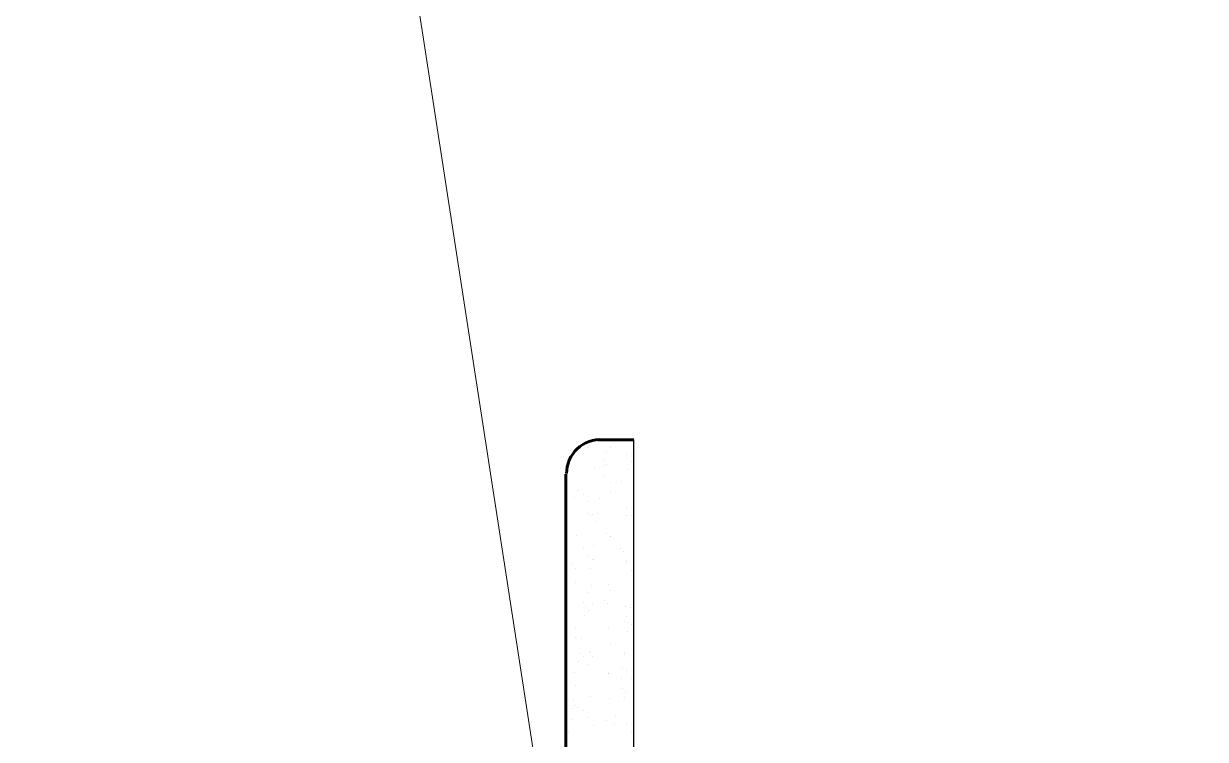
# Model space of a CAD drawing. Header units: millimetres. Extents: x -3689 to 3021565, y -698052 to -604547.
# Drawn here: x 2668530.7 to 2668617.2, y -675128.7 to -675076.4 of the extents above; entities that cross this region are included whole.
import ezdxf

# ---------------------------------------------------------------- set-up
doc = ezdxf.new("R2010")
doc.units = ezdxf.units.MM
doc.layers.get('0').update_dxf_attribs({"lineweight": 0})
doc.layers.add('PDF _0', color=7, linetype='Continuous')
doc.layers.add('PDF _Основные линии', color=7, linetype='Continuous')
doc.layers.add('ВК-текст К1', color=7, linetype='Continuous', lineweight=25)

msp = doc.modelspace()

# ---------------------------------------------------------------- linework, layer by layer
at = {"color": 5}
msp.add_lwpolyline([(2667738.7033, -674132.0473), (2669458.2851, -675699.2919), (2669312.8793, -674245.799), (2667580.6535, -675528.6645), (2668389.8685, -673974.059), (2668649.0702, -675655.0551)], dxfattribs=at)
at = {"layer": 'PDF _0', "lineweight": 25}
for p, q in [((2668575.4083, -675145.8156), (2668575.4083, -675106.7882)), ((2668572.0461, -675107.3841), (2668572.0461, -675107.3841)), ((2668572.1312, -675107.2138), (2668572.1312, -675107.2138)), ((2668573.3654, -675107.682), (2668573.3654, -675107.682)), ((2668573.7059, -675107.3415), (2668573.7059, -675107.3415)), ((2668573.1526, -675108.3204), (2668573.1526, -675108.3204)), ((2668573.2377, -675108.7034), (2668573.2377, -675108.7034)), ((2668573.3654, -675108.5758), (2668573.3654, -675108.5758)), ((2668574.8976, -675107.8522), (2668574.8976, -675107.8522)), ((2668575.2381, -675108.4055), (2668575.2381, -675108.4055)), ((2668570.4713, -675108.8737), (2668570.4713, -675108.8737)), ((2668572.5142, -675108.8737), (2668572.5142, -675108.8737)), ((2668573.1526, -675109.3844), (2668573.1526, -675109.3844)), ((2668574.9827, -675108.9588), (2668574.9827, -675108.9588)), ((2668573.6633, -675109.8951), (2668573.6633, -675109.8951)), ((2668574.5145, -675109.81), (2668574.5145, -675109.81)), ((2668571.0246, -675111.0442), (2668571.0246, -675111.0442)), ((2668571.28, -675110.491), (2668571.28, -675110.491)), ((2668571.7056, -675110.7889), (2668571.7056, -675110.7889)), ((2668572.8973, -675111.0868), (2668572.8973, -675111.0868)), ((2668573.7059, -675110.5761), (2668573.7059, -675110.5761)), ((2668572.0035, -675112.1508), (2668572.0035, -675112.1508)), ((2668572.0461, -675111.3422), (2668572.0461, -675111.3422)), ((2668572.7696, -675112.1508), (2668572.7696, -675112.1508)), ((2668574.8976, -675111.8103), (2668574.8976, -675111.8103)), ((2668570.4713, -675112.8317), (2668570.4713, -675112.8317)), ((2668572.2589, -675112.3636), (2668572.2589, -675112.3636)), ((2668572.3865, -675112.2785), (2668572.3865, -675112.2785)), ((2668572.6845, -675112.7892), (2668572.6845, -675112.7892)), ((2668574.855, -675112.3636), (2668574.855, -675112.3636)), ((2668575.2381, -675112.3636), (2668575.2381, -675112.3636)), ((2668571.2374, -675113.8106), (2668571.2374, -675113.8106)), ((2668573.408, -675113.6404), (2668573.408, -675113.6404)), ((2668573.6633, -675113.8532), (2668573.6633, -675113.8532)), ((2668573.6633, -675113.8957), (2668573.6633, -675113.8957)), ((2668571.7056, -675114.7469), (2668571.7056, -675114.7469)), ((2668572.4717, -675114.5341), (2668572.4717, -675114.5341)), ((2668574.4294, -675114.7469), (2668574.4294, -675114.7469)), ((2668572.0461, -675115.3002), (2668572.0461, -675115.3002)), ((2668572.344, -675115.5556), (2668572.344, -675115.5556)), ((2668572.4291, -675115.5556), (2668572.4291, -675115.5556)), ((2668574.6422, -675114.9597), (2668574.6422, -675114.9597)), ((2668570.8969, -675115.9386), (2668570.8969, -675115.9386)), ((2668571.1097, -675116.194), (2668571.1097, -675116.194)), ((2668572.2589, -675116.194), (2668572.2589, -675116.194)), ((2668574.855, -675115.6407), (2668574.855, -675115.6407)), ((2668574.8976, -675115.7684), (2668574.8976, -675115.7684)), ((2668575.2381, -675116.3217), (2668575.2381, -675116.3217)), ((2668570.4713, -675116.7898), (2668570.4713, -675116.7898)), ((2668571.1097, -675117.258), (2668571.1097, -675117.258)), ((2668573.5357, -675117.3431), (2668573.5357, -675117.3431)), ((2668572.0035, -675117.9389), (2668572.0035, -675117.9389)), ((2668572.3014, -675117.4708), (2668572.3014, -675117.4708)), ((2668573.6633, -675117.8113), (2668573.6633, -675117.8113)), ((2668575.3657, -675117.3857), (2668575.3657, -675117.3857)), ((2668571.7056, -675118.705), (2668571.7056, -675118.705)), ((2668571.8758, -675118.9604), (2668571.8758, -675118.9604)), ((2668572.3865, -675118.8752), (2668572.3865, -675118.8752)), ((2668573.2803, -675118.5773), (2668573.2803, -675118.5773)), ((2668573.4931, -675118.7901), (2668573.4931, -675118.7901)), ((2668574.8125, -675118.9604), (2668574.8125, -675118.9604)), ((2668575.1529, -675119.088), (2668575.1529, -675119.088)), ((2668571.7907, -675119.6413), (2668571.7907, -675119.6413)), ((2668572.0461, -675119.2583), (2668572.0461, -675119.2583)), ((2668574.8976, -675119.7264), (2668574.8976, -675119.7264)), ((2668570.4713, -675120.7479), (2668570.4713, -675120.7479)), ((2668571.1097, -675120.4925), (2668571.1097, -675120.4925)), ((2668573.5782, -675120.5776), (2668573.5782, -675120.5776)), ((2668574.6848, -675120.0669), (2668574.6848, -675120.0669)), ((2668574.9401, -675120.7904), (2668574.9401, -675120.7904)), ((2668575.0253, -675120.152), (2668575.0253, -675120.152)), ((2668575.2381, -675120.2797), (2668575.2381, -675120.2797)), ((2668571.1523, -675121.2586), (2668571.1523, -675121.2586)), ((2668571.5779, -675121.3437), (2668571.5779, -675121.3437)), ((2668571.4077, -675122.4077), (2668571.4077, -675122.4077)), ((2668572.1737, -675122.3652), (2668572.1737, -675122.3652)), ((2668572.2589, -675122.28), (2668572.2589, -675122.28)), ((2668573.6633, -675121.7693), (2668573.6633, -675121.7693)), ((2668574.6848, -675122.3652), (2668574.6848, -675122.3652)), ((2668574.6848, -675122.5354), (2668574.6848, -675122.5354)), ((2668571.3225, -675123.0461), (2668571.3225, -675123.0461)), ((2668571.7056, -675122.6631), (2668571.7056, -675122.6631)), ((2668572.0461, -675123.2164), (2668572.0461, -675123.2164)), ((2668572.3865, -675122.6205), (2668572.3865, -675122.6205)), ((2668571.0672, -675123.8122), (2668571.0672, -675123.8122)), ((2668573.5357, -675123.8548), (2668573.5357, -675123.8548)), ((2668573.5357, -675123.8973), (2668573.5357, -675123.8973)), ((2668574.472, -675124.2378), (2668574.472, -675124.2378)), ((2668574.5571, -675123.5568), (2668574.5571, -675123.5568)), ((2668574.855, -675123.6845), (2668574.855, -675123.6845)), ((2668575.1955, -675124.2378), (2668575.1955, -675124.2378)), ((2668570.4713, -675124.7059), (2668570.4713, -675124.7059)), ((2668571.1097, -675124.7911), (2668571.1097, -675124.7911)), ((2668574.5571, -675124.9613), (2668574.5571, -675124.9613)), ((2668570.9821, -675125.8125), (2668570.9821, -675125.8125)), ((2668572.2589, -675125.5571), (2668572.2589, -675125.5571)), ((2668573.6208, -675125.7274), (2668573.6208, -675125.7274)), ((2668574.2592, -675125.9402), (2668574.2592, -675125.9402)), ((2668574.7273, -675125.6423), (2668574.7273, -675125.6423)), ((2668574.7699, -675125.2167), (2668574.7699, -675125.2167)), ((2668570.8969, -675126.4509), (2668570.8969, -675126.4509)), ((2668571.0672, -675126.1955), (2668571.0672, -675126.1955)), ((2668571.28, -675126.4083), (2668571.28, -675126.4083)), ((2668571.7056, -675126.6211), (2668571.7056, -675126.6211)), ((2668570.9395, -675127.2595), (2668570.9395, -675127.2595)), ((2668572.0461, -675127.1319), (2668572.0461, -675127.1319)), ((2668572.4291, -675127.6851), (2668572.4291, -675127.6851)), ((2668573.408, -675127.3447), (2668573.408, -675127.3447)), ((2668574.0038, -675127.6426), (2668574.0038, -675127.6426)), ((2668574.0889, -675126.9616), (2668574.0889, -675126.9616)), ((2668574.855, -675127.6426), (2668574.855, -675127.6426)), ((2668570.6416, -675128.1959), (2668570.6416, -675128.1959)), ((2668575.1955, -675128.1959), (2668575.1955, -675128.1959)), ((2668570.4713, -675128.664), (2668570.4713, -675128.664))]:
    msp.add_line(p, q, dxfattribs=at)
at = {"layer": 'PDF _Основные линии', "lineweight": 60}
for p, q in [((2668575.4083, -675106.7882), (2668572.7696, -675106.7882)), ((2668570.4288, -675109.2993), (2668570.4288, -675145.3049))]:
    msp.add_line(p, q, dxfattribs=at)
msp.add_arc((2668572.9625, -675109.2713), 2.4898, 86.154776, 179.999993, dxfattribs=at)
at = {"layer": 'ВК-текст К1', "color": 3}
msp.add_circle((2674944.0996, -672909.7808), 7632.7516, dxfattribs=at)

doc.saveas('drawing.dxf')
